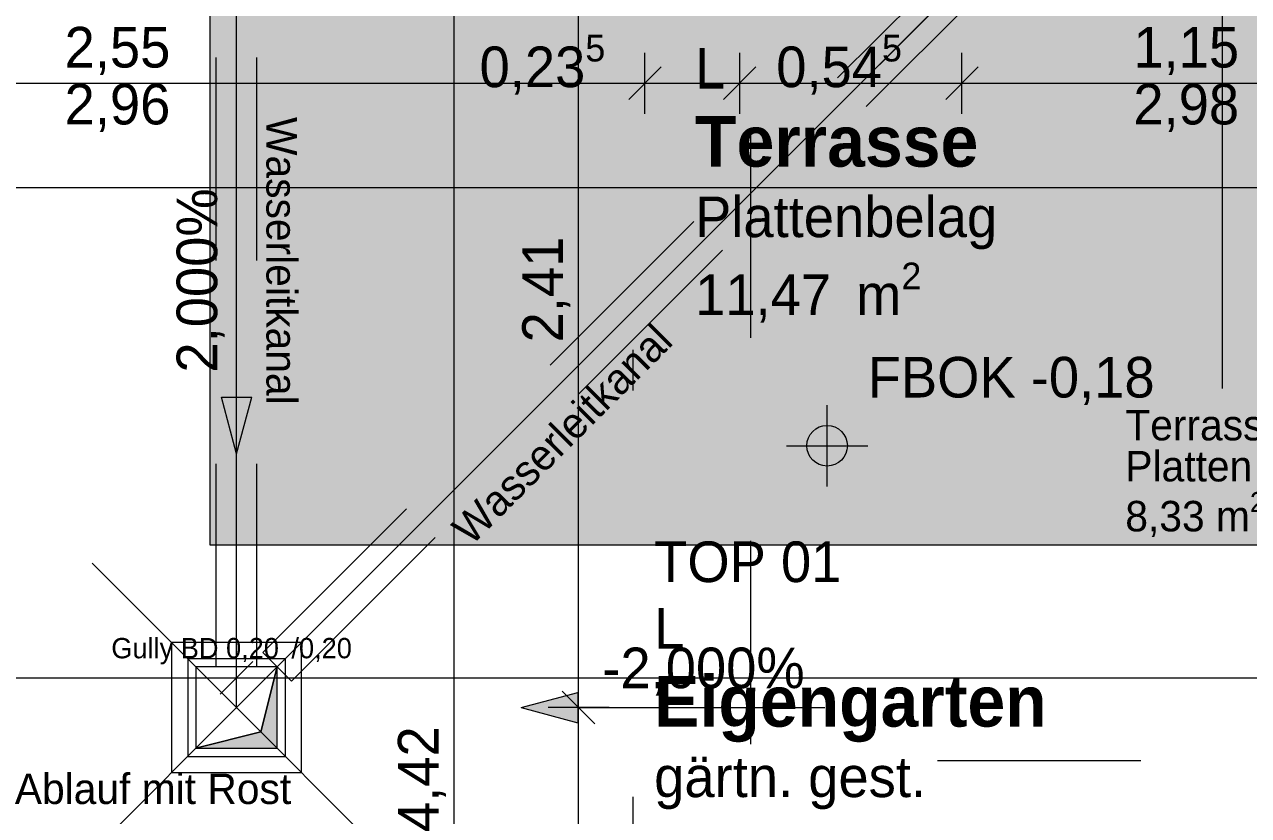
# Model space of a CAD drawing. Header units: metres. Extents: x -3.9 to 83, y -38 to 6.2.
# Drawn here: x 1.503 to 4.515, y -17.546 to -15.599 of the extents above; entities that cross this region are included whole.
import ezdxf

# ---------------------------------------------------------------- set-up
doc = ezdxf.new("R2010")
doc.units = ezdxf.units.M
doc.header["$MEASUREMENT"] = 0
for name, pattern in [('Achse', [0.004, 0.002, -0.001, 0, -0.001]), ('Schnittlinie', [0.006, 0.003, -0.0015, 0, -0.0015]), ('Untersicht', [0.001, 0.0005, -0.0005])]:
    doc.linetypes.add(name, pattern=pattern)
for name, color, linetype in [('0._EG PP_2_000 Achsraster', 7, 'Continuous'), ('0._EG PP_2_210 Decke', 7, 'Continuous'), ('0._EG PP_2_221 Bodenaufbau - Abdichtung', 7, 'Continuous'), ('0._EG PP_2_221 Bodenaufbau - Terrassenbelag', 7, 'Continuous'), ('0._EG PP_2_270 Deckendurchbruchsymbol', 7, 'Continuous'), ('0._EG PP_2_611 Entwässerung', 7, 'Continuous'), ('0._EG PP_2_810 Raum', 7, 'Continuous'), ('0._EG PP_2_851 Marker Schnitt', 7, 'Continuous'), ('0._EG PP_2_950 Polierplan Bemaßung', 7, 'Continuous'), ('0._EG PP_2_955 Polierplan Beschriftung', 7, 'Continuous')]:
    doc.layers.add(name, color=color, linetype=linetype)
doc.styles.add('ERSTELLTER_STIL_10', font='')
doc.styles.add('ERSTELLTER_STIL_2', font='')
doc.styles.get('ERSTELLTER_STIL_10').set_extended_font_data('Eurostile', bold=True)
doc.styles.get('ERSTELLTER_STIL_2').set_extended_font_data('Eurostile')

msp = doc.modelspace()

# ---------------------------------------------------------------- hatches: boundary and pattern name
at = {"layer": '0._EG PP_2_221 Bodenaufbau - Terrassenbelag', "linetype": 'Continuous', "lineweight": 0, "true_color": 0x111111}
msp.add_hatch(color=250, dxfattribs=at).paths.add_polyline_path([(1.96, -15.28), (1.96, -16.88), (6.88, -16.88), (6.88, -15.075), (5.36, -15.075), (5.36, -15.205), (5.24, -15.205), (5.24, -15.075), (5.085, -15.075), (5.085, -15.28), (3.685, -15.28), (3.685, -15.075), (3.16, -15.075), (3.16, -15.28)])
at = {"layer": '0._EG PP_2_270 Deckendurchbruchsymbol', "linetype": 'Continuous', "lineweight": 0, "true_color": 0x000000}
msp.add_hatch(color=18, dxfattribs=at).paths.add_polyline_path([(1.925, -17.38), (2.125, -17.38), (2.125, -17.18), (2.0846, -17.3396)])
at = {"layer": '0._EG PP_2_950 Polierplan Bemaßung', "linetype": 'Continuous', "lineweight": 13, "true_color": 0x6c6cff}
for points in [[(2.025, -16.6557), (2.0625, -16.5158), (1.9875, -16.5158)], [(2.725, -17.28), (2.865, -17.3175), (2.865, -17.2425)]]:
    msp.add_hatch(color=171, dxfattribs=at).paths.add_polyline_path(points)
at = {"layer": '0._EG PP_2_950 Polierplan Bemaßung', "linetype": 'Continuous', "lineweight": 0, "true_color": 0x000000}
for points in [[(3.4781, -16.6356), (3.5281, -16.6356), (3.5243, -16.6165), (3.5134, -16.6003), (3.4972, -16.5894), (3.4781, -16.5856)], [(3.4781, -16.6356), (3.4281, -16.6356), (3.4319, -16.6548), (3.4427, -16.671), (3.4589, -16.6818), (3.4781, -16.6856)]]:
    msp.add_hatch(color=18, dxfattribs=at).paths.add_polyline_path(points)

# ---------------------------------------------------------------- linework, layer by layer
at = {"layer": '0._EG PP_2_000 Achsraster', "color": 5, "linetype": 'Achse', "lineweight": 0, "ltscale": 1000}
msp.add_line((3, 3), (3, -36), dxfattribs=at)
at = {"layer": '0._EG PP_2_210 Decke', "color": 8, "linetype": 'Untersicht', "lineweight": 13, "ltscale": 1000, "flags": 128}
msp.add_lwpolyline([(3.29, -14.87), (3.29, -17.41), (15.6953, -17.41), (15.6953, -14.87)], dxfattribs=at)
at = {"layer": '0._EG PP_2_221 Bodenaufbau - Abdichtung', "color": 171, "linetype": 'Untersicht', "lineweight": 13, "ltscale": 1000, "true_color": 0x6c6cff, "flags": 128}
for points in [[(4.435, -14.87), (2.025, -17.28)], [(2.025, -17.28), (4.435, -14.87)], [(2.025, -17.28), (0.2552, -15.5102)], [(0.2552, -15.5102), (2.025, -17.28)], [(0.6675, -18.6375), (2.025, -17.28)], [(2.025, -17.28), (0.6675, -18.6375)], [(2.025, -17.28), (3.3825, -18.6375)], [(3.3825, -18.6375), (2.025, -17.28)]]:
    msp.add_lwpolyline(points, dxfattribs=at)
at = {"layer": '0._EG PP_2_221 Bodenaufbau - Terrassenbelag', "color": 7, "linetype": 'Continuous', "lineweight": 18, "ltscale": 1000, "flags": 128}
for points in [[(1.96, -16.88), (1.96, -15.28)], [(6.88, -16.88), (1.96, -16.88)]]:
    msp.add_lwpolyline(points, dxfattribs=at)
at = {"layer": '0._EG PP_2_270 Deckendurchbruchsymbol', "color": 7, "linetype": 'Continuous', "lineweight": 13, "ltscale": 1000, "flags": 128}
for points in [[(2.0846, -17.3396), (2.125, -17.18), (1.925, -17.18), (1.925, -17.38)], [(1.925, -17.38), (2.125, -17.38), (2.125, -17.18), (2.0846, -17.3396)]]:
    msp.add_lwpolyline(points, close=True, dxfattribs=at)
at = {"layer": '0._EG PP_2_611 Entwässerung', "color": 8, "linetype": 'Untersicht', "lineweight": 0, "ltscale": 1000}
for p, q in [((1.975, -17.18), (1.975, -15.28)), ((2.075, -17.18), (2.075, -15.28)), ((2.0896, -17.1446), (3.958, -15.2763)), ((2.1604, -17.2154), (4.0287, -15.347)), ((2.1604, -17.2154), (2.0896, -17.1446)), ((2.075, -17.18), (1.975, -17.18))]:
    msp.add_line(p, q, dxfattribs=at)
at = {"layer": '0._EG PP_2_611 Entwässerung', "color": 76, "linetype": 'Achse', "lineweight": 13, "ltscale": 1000, "true_color": 0x3f7f02}
for p, q in [((2.025, -17.18), (2.025, -15.28)), ((2.125, -17.18), (3.9933, -15.3117))]:
    msp.add_line(p, q, dxfattribs=at)
at = {"layer": '0._EG PP_2_611 Entwässerung', "color": 7, "linetype": 'Continuous', "lineweight": 13, "ltscale": 1000}
for p, q in [((2.185, -17.12), (1.865, -17.12)), ((1.865, -17.12), (1.865, -17.44)), ((2.185, -17.44), (2.185, -17.12)), ((2.145, -17.16), (1.905, -17.16)), ((1.905, -17.16), (1.905, -17.4)), ((2.145, -17.4), (2.145, -17.16)), ((1.905, -17.4), (2.145, -17.4)), ((1.865, -17.44), (2.185, -17.44))]:
    msp.add_line(p, q, dxfattribs=at)
at = {"layer": '0._EG PP_2_851 Marker Schnitt', "color": 7, "linetype": 'Schnittlinie', "lineweight": 13, "ltscale": 1000}
msp.add_line((4.45, 4.805), (4.45, -18.475), dxfattribs=at)
at = {"layer": '0._EG PP_2_950 Polierplan Bemaßung', "color": 6, "linetype": 'Continuous', "lineweight": 13, "ltscale": 1000, "true_color": 0xfb02fe}
for p, q in [((2.8666, -17.28), (2.8666, -14.87)), ((2.5606, -19.49), (2.5606, -15.07)), ((2.025, -17.282), (2.025, -17.132)), ((2.065, -17.167), (1.985, -17.247)), ((0, -17.207), (2.025, -17.207)), ((2.025, -17.207), (8.585, -17.207)), ((2.8266, -17.24), (2.9066, -17.32)), ((2.9416, -17.28), (2.7916, -17.28)), ((2.8666, -19.995), (2.8666, -17.28))]:
    msp.add_line(p, q, dxfattribs=at)
at = {"layer": '0._EG PP_2_950 Polierplan Bemaßung', "color": 76, "linetype": 'Continuous', "lineweight": 13, "ltscale": 1000, "true_color": 0x3f7f02}
for p, q in [((3.03, -15.8186), (3.03, -15.6686)), ((3.263, -15.8186), (3.263, -15.6686)), ((3.81, -15.8186), (3.81, -15.6686)), ((3.07, -15.7036), (2.99, -15.7836)), ((3.303, -15.7036), (3.223, -15.7836)), ((3.85, -15.7036), (3.77, -15.7836)), ((0.48, -15.7436), (3.03, -15.7436)), ((3.03, -15.7436), (3.263, -15.7436)), ((3.263, -15.7436), (3.81, -15.7436)), ((3.81, -15.7436), (4.96, -15.7436))]:
    msp.add_line(p, q, dxfattribs=at)
at = {"layer": '0._EG PP_2_950 Polierplan Bemaßung', "color": 171, "linetype": 'Continuous', "lineweight": 13, "ltscale": 1000, "true_color": 0x6c6cff}
for p, q in [((2.025, -16.4557), (2.025, -15.9394)), ((2.025, -16.5158), (2.025, -16.4557)), ((1.9875, -16.5158), (2.0625, -16.5158)), ((2.025, -16.6557), (1.9875, -16.5158)), ((2.025, -16.6557), (2.0625, -16.5158)), ((2.725, -17.28), (2.865, -17.2425)), ((2.865, -17.2425), (2.865, -17.3175)), ((2.725, -17.28), (2.865, -17.3175)), ((2.865, -17.28), (2.925, -17.28)), ((2.925, -17.28), (3.4724, -17.28))]:
    msp.add_line(p, q, dxfattribs=at)
at = {"layer": '0._EG PP_2_950 Polierplan Bemaßung', "color": 1, "linetype": 'Continuous', "lineweight": 13, "ltscale": 1000, "true_color": 0xfb0106}
msp.add_line((0.055, -16), (18.935, -16), dxfattribs=at)
at = {"layer": '0._EG PP_2_950 Polierplan Bemaßung', "color": 7, "linetype": 'Continuous', "lineweight": 13, "ltscale": 1000}
for p, q in [((3.4781, -16.7356), (3.4781, -16.5356)), ((3.3781, -16.6356), (3.5781, -16.6356))]:
    msp.add_line(p, q, dxfattribs=at)
msp.add_circle((3.4781, -16.6356), 0.05, dxfattribs=at)

# ---------------------------------------------------------------- texts
at = {"layer": '0._EG PP_2_270 Deckendurchbruchsymbol', "color": 1, "linetype": 'Continuous', "lineweight": 0, "insert": (2.025, -17.1738), "char_height": 0.05, "attachment_point": 8, "style": 'ERSTELLTER_STIL_2'}
msp.add_mtext('\\A1;{\\pqc;\\pt0;\\fEurostile|b0|i0|c0|p0;\\W1.000000;Gully BD 0,20\\fEurostile|b0|i0|c0|p0;\\W1.000000;\\A1{\\H.66x;\\S^  ;}\\fEurostile|b0|i0|c0|p0;\\W1.000000; /0,20\\fEurostile|b0|i0|c0|p0;\\W1.000000;\\A1{\\H.66x;\\S^  ;}\\fEurostile|b0|i0|c0|p0;\\W1.000000;\\fEurostile|b0|i0|c0|p0;\\W1.000000;\\A1{\\H.66x;\\S^  ;}}', dxfattribs=at)
at = {"layer": '0._EG PP_2_810 Raum', "color": 7, "linetype": 'Continuous', "lineweight": 13, "attachment_point": 1}
for s, insert, char_height, style in [('\\A1;{\\pql;\\pt0;\\fEurostile|b0|i0|c0|p0;\\W1.000000;L}', (3.1532, -15.6567), 0.1, 'ERSTELLTER_STIL_2'), ('\\A1;{\\pql;\\pt0;\\fEurostile|b1|i0|c0|p0;\\W1.000000;Terrasse}', (3.1532, -15.8239), 0.125, 'ERSTELLTER_STIL_10'), ('\\A1;{\\pql;\\pt0;\\fEurostile|b0|i0|c0|p0;\\W1.000000;Plattenbelag}', (3.1532, -16.0224), 0.1, 'ERSTELLTER_STIL_2'), ('\\A1;{\\pql;\\pt0,0.05;\\fEurostile|b0|i0|c0|p0;\\W1.000000;11,47\\fEurostile|b0|i0|c0|p0;\\W1.000000;\\A1{\\H.66x;\\S^  ;}\\fEurostile|b0|i0|c0|p0;\\W1.000000; m\\fEurostile|b0|i0|c0|p0;\\W1.000000;\\A1{\\H.66x;\\S2^  ;}}', (3.1532, -16.1849), 0.1, 'ERSTELLTER_STIL_2'), ('\\A1;{\\pql;\\pt0;\\fEurostile|b0|i0|c0|p0;\\W1.000000;TOP 01}', (3.0526, -16.8712), 0.1, 'ERSTELLTER_STIL_2'), ('\\A1;{\\pql;\\pt0;\\fEurostile|b0|i0|c0|p0;\\W1.000000;L}', (3.0526, -17.0347), 0.1, 'ERSTELLTER_STIL_2'), ('\\A1;{\\pql;\\pt0;\\fEurostile|b1|i0|c0|p0;\\W1.000000;Eigengarten}', (3.0526, -17.2019), 0.125, 'ERSTELLTER_STIL_10'), ('\\A1;{\\pql;\\pt0;\\fEurostile|b0|i0|c0|p0;\\W1.000000;gärtn. gest.}', (3.0526, -17.4003), 0.1, 'ERSTELLTER_STIL_2')]:
    msp.add_mtext(s, dxfattribs=dict(at, insert=insert, char_height=char_height, style=style))
at = {"layer": '0._EG PP_2_950 Polierplan Bemaßung', "color": 76, "linetype": 'Continuous', "lineweight": 13, "true_color": 0x3f7f02, "char_height": 0.1, "width": 0.306373, "attachment_point": 7, "style": 'ERSTELLTER_STIL_2'}
for s, insert in [('\\A1;{\\pql;\\fEurostile|b0|i0|c0|p0;\\W1.000000;2,55}', (1.6018, -15.7236)), ('\\A1;{\\pql;\\fEurostile|b0|i0|c0|p0;\\W1.000000;1,15}', (4.2318, -15.7236)), ('\\A1;{\\pql;\\fEurostile|b0|i0|c0|p0;\\W1.000000;2,96}', (1.6018, -15.8636)), ('\\A1;{\\pql;\\fEurostile|b0|i0|c0|p0;\\W1.000000;2,98}', (4.2318, -15.8636))]:
    msp.add_mtext(s, dxfattribs=dict(at, insert=insert))
at = {"layer": '0._EG PP_2_950 Polierplan Bemaßung', "color": 76, "linetype": 'Continuous', "lineweight": 13, "true_color": 0x3f7f02, "char_height": 0.1, "attachment_point": 7, "style": 'ERSTELLTER_STIL_2'}
for s, insert in [('\\A1;{\\pql;\\fEurostile|b0|i0|c0|p0;\\W1.000000;0,23\\fEurostile|b0|i0|c0|p0;\\W1.000000;\\A1{\\H.66x;\\S5^  ;}}', (2.6229, -15.7825)), ('\\A1;{\\pql;\\fEurostile|b0|i0|c0|p0;\\W1.000000;0,54\\fEurostile|b0|i0|c0|p0;\\W1.000000;\\A1{\\H.66x;\\S5^  ;}}', (3.353, -15.7825))]:
    msp.add_mtext(s, dxfattribs=dict(at, insert=insert))
at = {"layer": '0._EG PP_2_950 Polierplan Bemaßung', "color": 171, "linetype": 'Continuous', "lineweight": 13, "true_color": 0x6c6cff, "insert": (1.996, -16.4557), "char_height": 0.1, "attachment_point": 7, "rotation": 90, "style": 'ERSTELLTER_STIL_2'}
msp.add_mtext('\\A1;{\\pql;\\fEurostile|b0|i0|c0|p0;\\W1.000000;2,000\\fEurostile|b0|i0|c0|p0;\\W1.000000;%}', dxfattribs=at)
at = {"layer": '0._EG PP_2_950 Polierplan Bemaßung', "color": 6, "linetype": 'Continuous', "lineweight": 13, "true_color": 0xfb02fe, "char_height": 0.1, "width": 0.306373, "attachment_point": 7, "rotation": 90, "style": 'ERSTELLTER_STIL_2'}
for s, insert in [('\\A1;{\\pql;\\fEurostile|b0|i0|c0|p0;\\W1.000000;2,41}', (2.8466, -16.3814)), ('\\A1;{\\pql;\\fEurostile|b0|i0|c0|p0;\\W1.000000;4,42}', (2.5406, -17.5864))]:
    msp.add_mtext(s, dxfattribs=dict(at, insert=insert))
at = {"layer": '0._EG PP_2_950 Polierplan Bemaßung', "color": 7, "linetype": 'Continuous', "lineweight": 13, "insert": (3.5781, -16.5356), "char_height": 0.1, "width": 0.730591, "attachment_point": 7, "style": 'ERSTELLTER_STIL_2'}
msp.add_mtext('\\A1;{\\pql;\\fEurostile|b0|i0|c0|p0;\\W1.000000;FBOK -0,18}', dxfattribs=at)
at = {"layer": '0._EG PP_2_950 Polierplan Bemaßung', "color": 171, "linetype": 'Continuous', "lineweight": 13, "true_color": 0x6c6cff, "insert": (2.925, -17.251), "char_height": 0.1, "attachment_point": 7, "style": 'ERSTELLTER_STIL_2'}
msp.add_mtext('\\A1;{\\pql;\\fEurostile|b0|i0|c0|p0;\\W1.000000;-2,000\\fEurostile|b0|i0|c0|p0;\\W1.000000;%}', dxfattribs=at)
at = {"layer": '0._EG PP_2_955 Polierplan Beschriftung', "color": 7, "linetype": 'Continuous', "lineweight": 13, "char_height": 0.075, "style": 'ERSTELLTER_STIL_2'}
for insert, attachment_point, rotation in [((2.0973, -15.8268), 7, 270.0043), ((2.5492, -16.8309), 1, 45.0043)]:
    msp.add_mtext('\\A1;{\\pql;\\fEurostile|b0|i0|c0|p0;\\W1.000000;Wasserleitkanal\\fEurostile|b0|i0|c0|p0;\\W1.000000;  }', dxfattribs=dict(at, insert=insert, attachment_point=attachment_point, rotation=rotation))
at = {"layer": '0._EG PP_2_955 Polierplan Beschriftung', "color": 7, "linetype": 'Continuous', "lineweight": 13, "insert": (4.212, -16.8683), "char_height": 0.075, "attachment_point": 7, "line_spacing_factor": 0.808076, "style": 'ERSTELLTER_STIL_2'}
msp.add_mtext('\\A1;{\\pql;\\fEurostile|b0|i0|c0|p0;\\W1.000000;Terrasse\\P\\pql;\\fEurostile|b0|i0|c0|p0;\\W1.000000;Platten\\P\\pql;\\fEurostile|b0|i0|c0|p0;\\W1.000000;8,33\\fEurostile|b0|i0|c0|p0;\\W1.000000; m\\fEurostile|b0|i0|c0|p0;\\W1.000000;\\A1{\\H.66x;\\S2^  ;}}', dxfattribs=at)
at = {"layer": '0._EG PP_2_955 Polierplan Beschriftung', "color": 7, "linetype": 'Continuous', "lineweight": 13, "insert": (1.4793, -17.4423), "char_height": 0.075, "attachment_point": 1, "style": 'ERSTELLTER_STIL_2'}
msp.add_mtext('\\A1;{\\pql;\\fEurostile|b0|i0|c0|p0;\\W1.000000;Ablauf mit Rost\\fEurostile|b0|i0|c0|p0;\\W1.000000;  }', dxfattribs=at)

doc.saveas('drawing.dxf')
